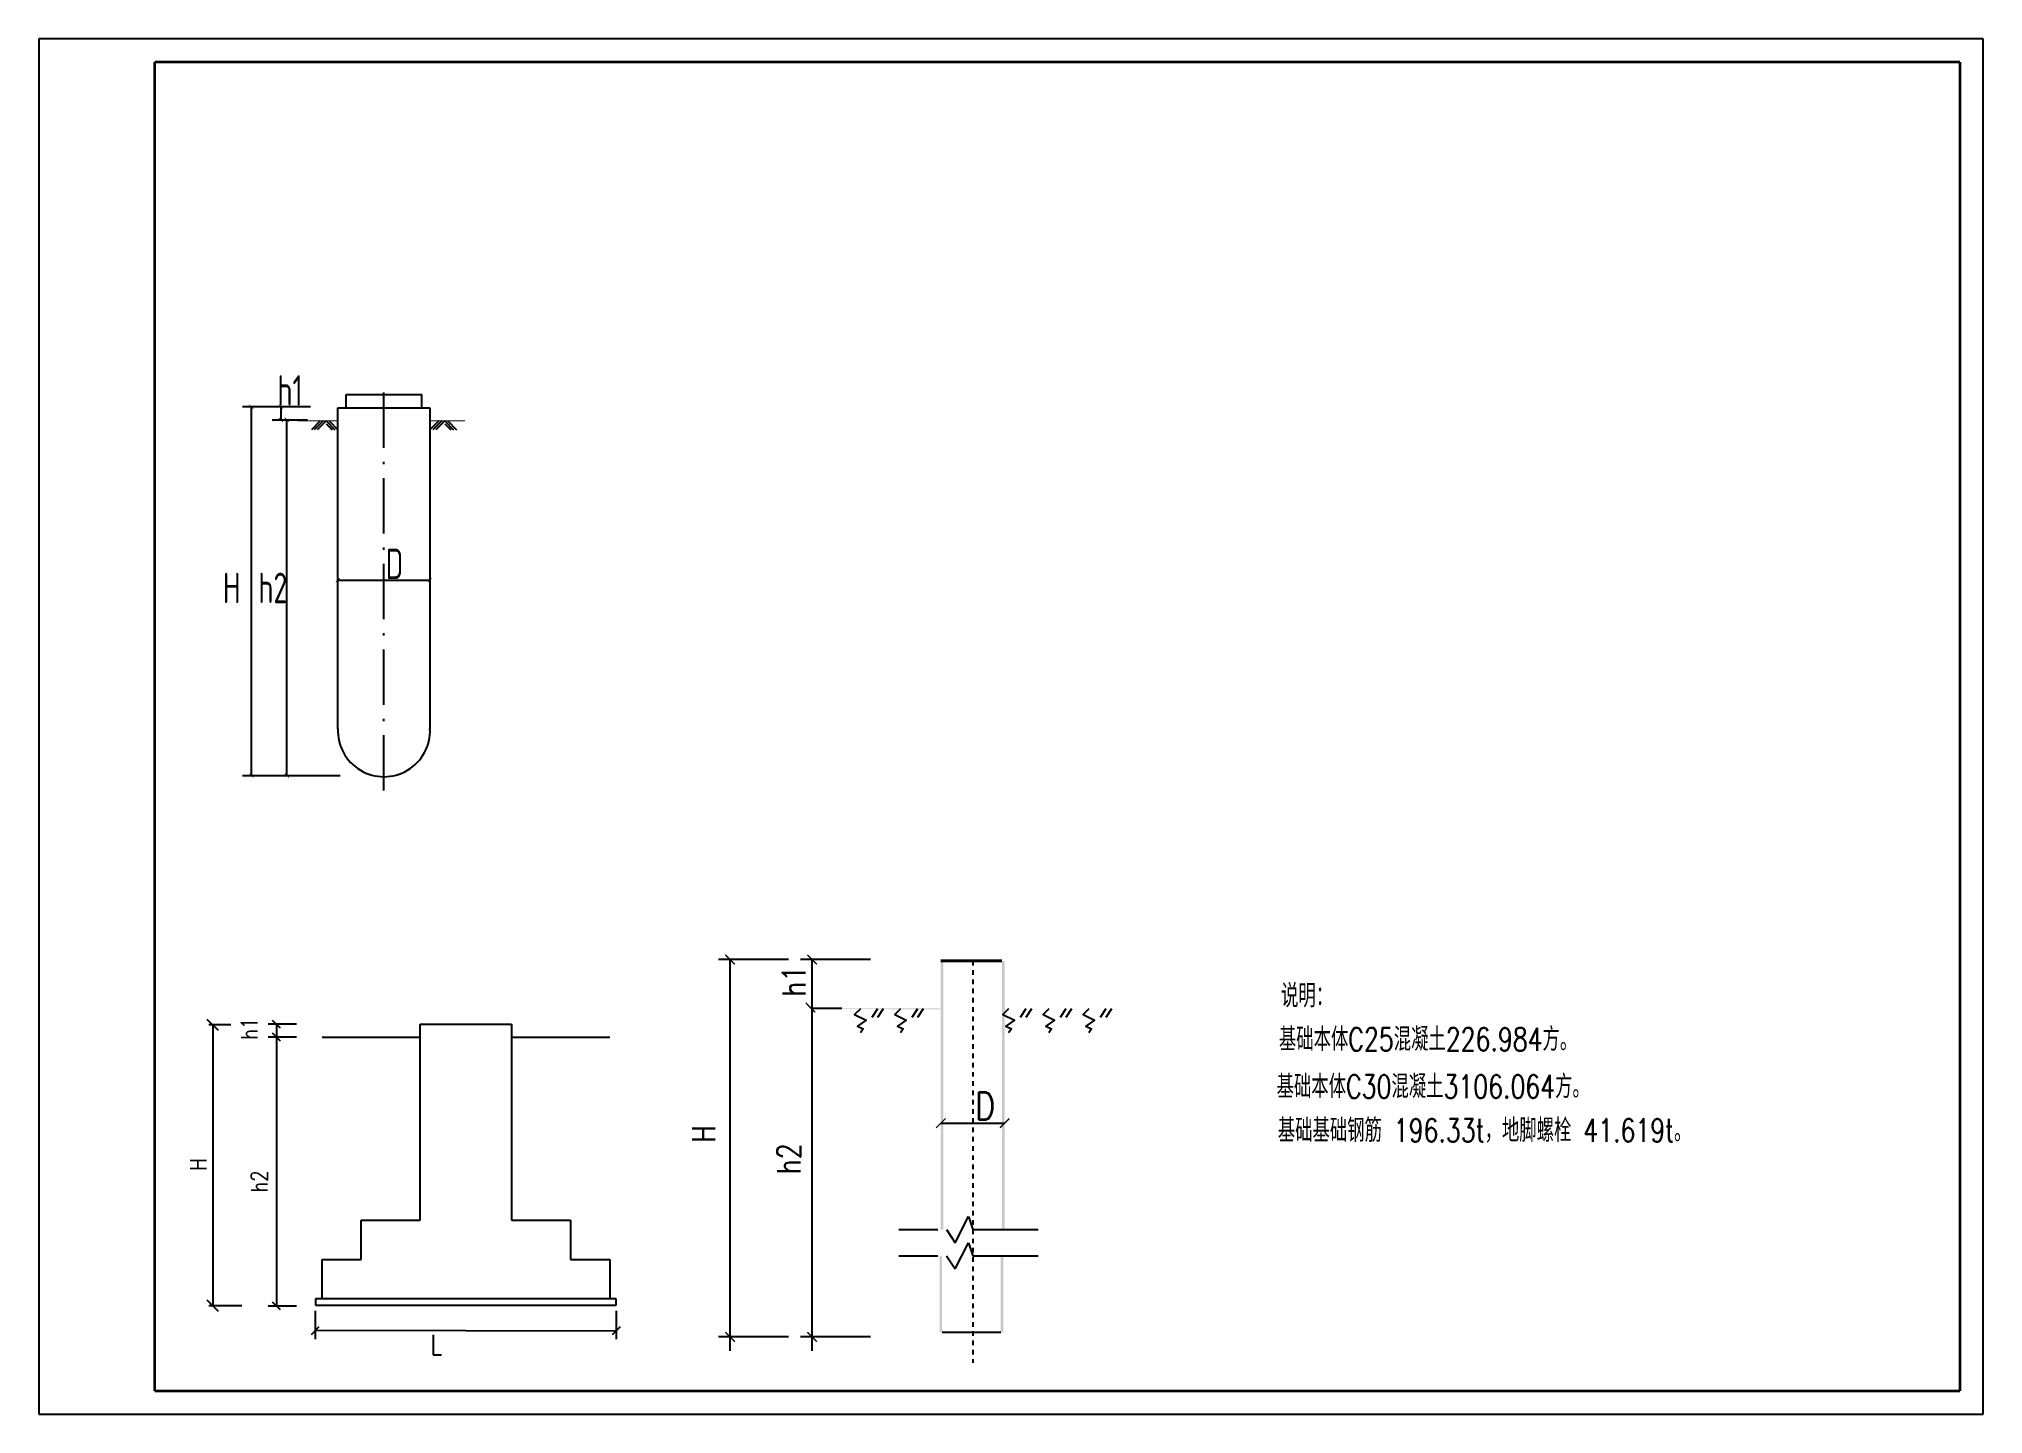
# Model space of a CAD drawing. Header units: millimetres. Extents: x 4529 to 4949, y 337 to 634.
import ezdxf
from ezdxf.enums import TextEntityAlignment as Align

# ---------------------------------------------------------------- set-up
doc = ezdxf.new("R2010")
doc.units = ezdxf.units.MM
for name, pattern in [('2', [18.5, 12, -3, 0.5, -3]), ('实线', [20, 10, 10]), ('短虚线', [2, 1, -1])]:
    doc.linetypes.add(name, pattern=pattern)
for name, color, linetype in [('FD_CUSHION', 7, '实线'), ('FD_FRAME_OUT', 1, '实线'), ('GroundLines', 1, '国网地面线'), ('MARK_SIZE', 3, '实线'), ('ZSSignLayer', 7, 'Continuous')]:
    doc.layers.add(name, color=color, linetype=linetype)
doc.styles.add('HZ', font='simplex.shx', dxfattribs={"width": 0.75, "height": 5, "bigfont": 'hztxt.shx'})
doc.styles.get("Standard").update_dxf_attribs({"font": 'txt', "bigfont": 'gbcbig.shx'})
doc.styles.add('TSSD_Norm', font='tssdeng.shx', dxfattribs={"width": 0.7, "bigfont": 'hztxt.shx'})
doc.linetypes.add('国网地面线', pattern='A,0.5,[7,LilySharps.shx,S=0.3,R=0,X=-0.5,Y=-0.6],1.5', length=2)

msp = doc.modelspace()

# ---------------------------------------------------------------- linework, layer by layer
at = {"color": 3}
for p, q in [((4948.65, 633.51), (4528.65, 633.51)), ((4528.65, 633.51), (4528.65, 336.51)), ((4948.65, 336.51), (4948.65, 633.51)), ((4528.65, 336.51), (4948.65, 336.51))]:
    msp.add_line(p, q, dxfattribs=at)
at = {"color": 7, "linetype": '2'}
msp.add_line((4603.2, 471.16), (4603.2, 558.75), dxfattribs=at)
at = {"color": 7}
for p, q in [((4595.04, 553.89), (4595.04, 556.69)), ((4595.04, 556.69), (4611.37, 556.69)), ((4611.37, 553.89), (4611.37, 556.69)), ((4587.33, 554.05), (4572.64, 554.05)), ((4574.55, 474.41), (4574.55, 554.05)), ((4579.03, 551.21), (4586.7, 551.21)), ((4580.94, 554.05), (4580.94, 551.21)), ((4582.22, 474.41), (4582.22, 551.21)), ((4589.43, 551.01), (4587.51, 549.09)), ((4590.07, 551.01), (4588.15, 549.09)), ((4590.71, 551.01), (4588.79, 549.09)), ((4590.71, 551.01), (4592.62, 549.09)), ((4590.71, 550.37), (4591.99, 549.09)), ((4591.35, 551.01), (4593.26, 549.09)), ((4593.26, 484.54), (4593.26, 553.85)), ((4593.26, 553.85), (4613.14, 553.85)), ((4613.14, 553.85), (4613.14, 484.54)), ((4615.06, 551.01), (4613.14, 549.09)), ((4615.7, 551.01), (4613.78, 549.09)), ((4616.34, 551.01), (4614.42, 549.09)), ((4616.34, 551.01), (4618.25, 549.09)), ((4616.34, 550.37), (4617.62, 549.09)), ((4616.98, 551.01), (4618.89, 549.09)), ((4593.23, 516.59), (4613.14, 516.59)), ((4572.64, 474.41), (4580.31, 474.41)), ((4578.39, 474.41), (4586.06, 474.41)), ((4580.31, 474.41), (4587.97, 474.41)), ((4586.06, 474.41), (4593.72, 474.41))]:
    msp.add_line(p, q, dxfattribs=at)
at = {"color": 7, "linetype": 'Continuous', "lineweight": 25}
for p, q in [((4690.56, 434.67), (4675.45, 434.67)), ((4677.97, 350.17), (4677.97, 434.67)), ((4677.97, 350.17), (4677.97, 434.67)), ((4708.28, 434.67), (4693.17, 434.67)), ((4695.69, 350.17), (4695.69, 434.67)), ((4695.69, 350.17), (4695.69, 434.67)), ((4709.82, 424.03), (4708.58, 422.18)), ((4711.06, 424.03), (4709.82, 422.18)), ((4718.47, 424.03), (4717.24, 422.18)), ((4719.71, 424.03), (4718.47, 422.18)), ((4741.86, 424.03), (4740.62, 422.18)), ((4743.1, 424.03), (4741.86, 422.18)), ((4750.51, 424.03), (4749.27, 422.18)), ((4751.75, 424.03), (4750.51, 422.18)), ((4759.16, 424.03), (4757.93, 422.18)), ((4760.4, 424.03), (4759.16, 422.18)), ((4726.61, 373.51), (4729.44, 379.18)), ((4729.44, 379.18), (4730.39, 376.35)), ((4714.39, 376.35), (4722.88, 376.35)), ((4724.72, 376.35), (4726.61, 373.51)), ((4730.39, 376.35), (4744.55, 376.35)), ((4714.39, 370.68), (4722.88, 370.68)), ((4724.72, 370.68), (4726.61, 367.85)), ((4726.61, 367.85), (4729.44, 373.51)), ((4729.44, 373.51), (4730.39, 370.68)), ((4730.39, 370.68), (4744.55, 370.68)), ((4681.54, 353.18), (4675.45, 353.18)), ((4690.56, 353.18), (4675.45, 353.18)), ((4699.25, 353.18), (4693.17, 353.18)), ((4708.28, 353.18), (4693.17, 353.18))]:
    msp.add_line(p, q, dxfattribs=at)
at = {"linetype": '短虚线'}
msp.add_line((4730.39, 434.39), (4730.39, 347.59), dxfattribs=at)
at = {"color": 0, "linetype": 'ByBlock', "lineweight": 25}
for p, q in [((4567.42, 419.36), (4565.02, 421.76)), ((4567.42, 358.68), (4565.02, 361.08))]:
    msp.add_line(p, q, dxfattribs=at)
at = {"lineweight": 25}
for p, q in [((4570.09, 420.56), (4565.34, 420.56)), ((4702.11, 424.12), (4695.45, 424.12)), ((4572.49, 359.88), (4565.34, 359.88))]:
    msp.add_line(p, q, dxfattribs=at)
for p, q in [((4566.22, 420.56), (4566.22, 359.88)), ((4580, 420.69), (4580, 359.85)), ((4723.49, 399.34), (4737.28, 399.34)), ((4723.78, 354.19), (4736.43, 354.19))]:
    msp.add_line(p, q)
at = {"color": 0}
msp.add_line((4588.43, 354.62), (4653.37, 354.5), dxfattribs=at)
at = {"color": 3, "const_width": 0.6}
for points in [[(4553.65, 628.51), (4553.65, 341.51)], [(4943.65, 628.51), (4553.65, 628.51)], [(4943.65, 341.51), (4943.65, 628.51)], [(4553.65, 341.51), (4943.65, 341.51)]]:
    msp.add_lwpolyline(points, dxfattribs=at)
at = {"color": 7}
for points, const_width in [([(4575.01, 553.6), (4574.1, 554.5)], 0.128), ([(4581.4, 553.6), (4580.49, 554.5)], 0.128), ([(4581.4, 550.76), (4580.49, 551.66)], 0.128), ([(4582.66, 550.81), (4581.75, 551.71)], 0.128), ([(4593.26, 551.01), (4584.49, 551.01)], 0.224), ([(4620.69, 551.01), (4613.14, 551.01)], 0.224), ([(4592.78, 516.14), (4593.68, 517.04)], 0.128), ([(4612.66, 516.14), (4613.56, 517.04)], 0.128), ([(4575.01, 473.96), (4574.1, 474.87)], 0.128), ([(4582.67, 473.96), (4581.77, 474.87)], 0.128)]:
    msp.add_lwpolyline(points, dxfattribs=dict(at, const_width=const_width))
msp.add_lwpolyline([(4593.26, 484.54, 1.044488), (4613.14, 484.54)], format="xyb", dxfattribs=at)
at = {"color": 7, "lineweight": 25, "const_width": 0.288}
for points in [[(4678.99, 433.65), (4676.95, 435.69)], [(4696.71, 433.65), (4694.67, 435.69)], [(4696.35, 423.3), (4694.31, 425.34)], [(4722.48, 398.32), (4724.51, 400.36)], [(4736.26, 398.32), (4738.3, 400.36)], [(4678.99, 352.16), (4676.95, 354.2)], [(4696.7, 352.16), (4694.67, 354.2)]]:
    msp.add_lwpolyline(points, dxfattribs=at)
at = {"color": 7, "lineweight": 25}
for points in [[(4706.11, 424.03), (4704.88, 422.79), (4707.35, 421.56), (4705.49, 420.32), (4706.73, 419.71), (4706.11, 418.84)], [(4714.76, 424.03), (4713.53, 422.79), (4716, 421.56), (4714.15, 420.32), (4715.38, 419.71), (4714.76, 418.84)], [(4738.15, 424.03), (4736.92, 422.79), (4739.39, 421.56), (4737.53, 420.32), (4738.77, 419.71), (4738.15, 418.84)], [(4746.8, 424.03), (4745.57, 422.79), (4748.04, 421.56), (4746.18, 420.32), (4747.42, 419.71), (4746.8, 418.84)], [(4755.45, 424.03), (4754.22, 422.79), (4756.69, 421.56), (4754.84, 420.32), (4756.07, 419.71), (4755.45, 418.84)]]:
    msp.add_lwpolyline(points, dxfattribs=at)
for points in [[(4723.49, 376.35), (4724.06, 376.35), (4723.49, 434.39), (4724.06, 434.39)], [(4737.28, 434.39), (4736.71, 434.39), (4737.28, 376.35), (4736.71, 376.35)], [(4723.21, 354.19), (4723.78, 354.19), (4723.21, 370.68), (4723.78, 370.68)], [(4736.99, 370.68), (4736.43, 370.68), (4736.99, 354.19), (4736.43, 354.19)]]:
    msp.add_trace(points, dxfattribs=at)
at = {"lineweight": 25}
for points in [[(4701.46, 424.12), (4701.46, 423.98), (4723.41, 424.12), (4723.41, 423.94)], [(4702.52, 424.12), (4702.52, 423.99), (4702.52, 424.12), (4702.52, 423.99)]]:
    msp.add_trace(points, dxfattribs=at)
at = {"layer": 'FD_CUSHION', "color": 0, "linetype": '实线'}
for p, q in [((4589.84, 361.43), (4588.43, 361.43)), ((4588.43, 361.43), (4588.43, 360.02)), ((4653.37, 361.43), (4651.96, 361.43)), ((4653.37, 360.02), (4653.37, 361.43)), ((4588.43, 360.02), (4653.37, 360.02))]:
    msp.add_line(p, q, dxfattribs=at)
at = {"layer": 'FD_FRAME_OUT', "color": 0, "linetype": '实线'}
for p, q in [((4611.02, 378.38), (4611.02, 420.73)), ((4611.02, 420.73), (4630.78, 420.73)), ((4630.78, 420.73), (4630.78, 378.38)), ((4598.31, 369.9), (4598.31, 378.38)), ((4598.31, 378.38), (4611.02, 378.38)), ((4630.78, 378.38), (4643.49, 378.38)), ((4643.49, 378.38), (4643.49, 369.9)), ((4589.84, 361.43), (4589.84, 369.9)), ((4589.84, 369.9), (4598.31, 369.9)), ((4643.49, 369.9), (4651.96, 369.9)), ((4651.96, 369.9), (4651.96, 361.43)), ((4651.96, 361.43), (4589.84, 361.43))]:
    msp.add_line(p, q, dxfattribs=at)
at = {"layer": 'GroundLines', "color": 0, "linetype": '国网地面线'}
for p, q in [((4589.84, 417.9), (4611.02, 417.9)), ((4630.78, 417.9), (4651.96, 417.9))]:
    msp.add_line(p, q, dxfattribs=at)
at = {"layer": 'MARK_SIZE', "color": 0, "linetype": '实线'}
for p, q in [((4584.32, 420.69), (4578.2, 420.69)), ((4580.85, 419.84), (4579.15, 421.53)), ((4584.32, 417.9), (4578.2, 417.9)), ((4584.32, 417.9), (4578.2, 417.9)), ((4580.85, 417.06), (4579.15, 418.75)), ((4580, 378.38), (4580, 369.9)), ((4580, 369.9), (4580, 361.43)), ((4584.32, 359.85), (4578.2, 359.85)), ((4580.85, 359), (4579.15, 360.7)), ((4588.31, 358.82), (4588.31, 352.7)), ((4653.37, 358.82), (4653.37, 352.7)), ((4589.16, 355.35), (4587.47, 353.65)), ((4654.22, 355.35), (4652.52, 353.65))]:
    msp.add_line(p, q, dxfattribs=at)
at = {"layer": 'ZSSignLayer', "color": 7, "const_width": 0.6}
msp.add_lwpolyline([(4723.49, 434.39), (4736.71, 434.39)], dxfattribs=at)

# ---------------------------------------------------------------- texts
at = {"color": 7, "style": 'TSSD_Norm', "width": 0.7}
for s, height, p in [('h1', 6.589, (4580.19, 554.28)), ('H', 6.59, (4568.4, 511.64)), ('h2', 6.589, (4576.07, 511.64))]:
    msp.add_text(s, height=height, dxfattribs=at).set_placement(p)
msp.add_text('D', height=6.59, dxfattribs=at).set_placement((4605.46, 516.84), align=Align.CENTER)
at = {"color": 7, "lineweight": 25, "width": 0.8}
for s, height, p in [('h1', 4.998, (4694.26, 426.67)), ('h1', 3.57, (4575.9, 417.35)), ('H', 5, (4674.77, 395.11)), ('H', 3.57, (4564.89, 389.08)), ('h2', 4.998, (4693.15, 388.3)), ('h2', 3.57, (4578.06, 384.35))]:
    msp.add_text(s, height=height, rotation=90, dxfattribs=at).set_placement(p)
at = {"color": 0, "lineweight": 25, "style": 'HZ', "width": 0.75}
for s, p in [('说明：', (4796.99, 424.36)), ('基础本体C25混凝土226.984方。', (4796.53, 414.96)), ('基础本体C30混凝土3106.064方。', (4796.03, 404.75)), ('基础基础钢筋 196.33t，地脚螺栓 41.619t。', (4796.28, 395.29))]:
    msp.add_text(s, height=5, dxfattribs=at).set_placement(p)
at = {"color": 7, "lineweight": 25, "width": 0.8}
for s, height, p in [('D', 6, (4730.88, 400.06)), ('L', 4.28, (4613.26, 349.32))]:
    msp.add_text(s, height=height, dxfattribs=at).set_placement(p)

doc.saveas('drawing.dxf')
